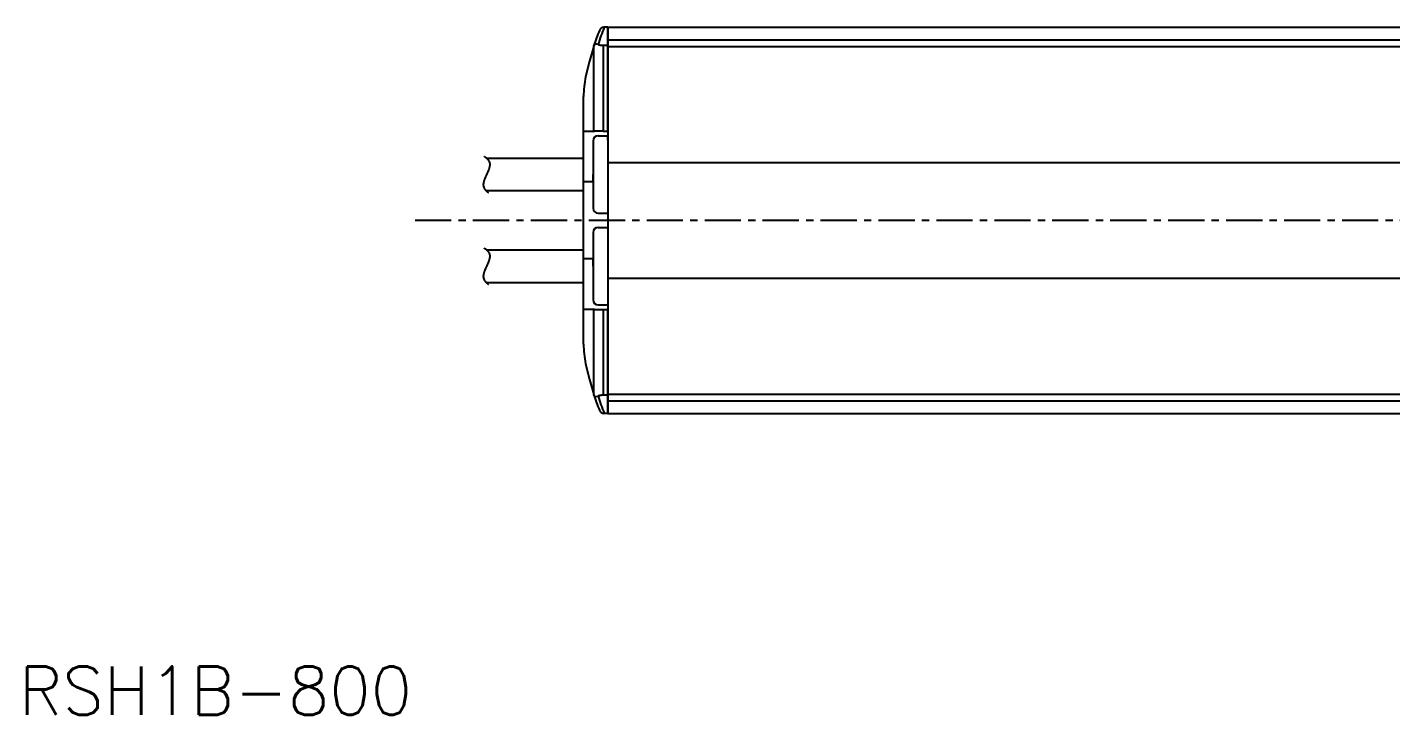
# Model space of a CAD drawing. Extents: x -241 to 1053, y 86 to 503.
# Drawn here: x -187.8 to 94.6, y 86.4 to 228.9 of the extents above; entities that cross this region are included whole.
import ezdxf

# ---------------------------------------------------------------- set-up
doc = ezdxf.new("R2010")
doc.units = 0
doc.linetypes.add('CENTER', pattern=[12, 7.5, -1.5, 1.5, -1.5])
doc.linetypes.add('CONTINOUS', pattern=[0])
doc.layers.get('0').update_dxf_attribs({"linetype": 'CONTINUOUS'})
doc.layers.add('CENTER', color=1, linetype='CENTER')
doc.styles.get("Standard").update_dxf_attribs({"font": 'txt.shx', "height": 10})

msp = doc.modelspace()

# ---------------------------------------------------------------- linework, layer by layer
at = {"color": 7, "linetype": 'CONTINOUS'}
for p, q in [((-68.34, 228.86), (-68.29, 228.86)), ((-67.56, 228.86), (-68.29, 228.86)), ((-67.56, 228.86), (-67.56, 148.86)), ((-67.56, 228.86), (1038.44, 228.86)), ((-67.56, 225.11), (-67.56, 228.86)), ((-67.56, 226.27), (1038.44, 226.27)), ((-70.45, 224.95), (-70.41, 225.07)), ((-70.45, 207.36), (-70.45, 224.95)), ((-67.56, 225.11), (-68.5, 225.11)), ((-68.5, 225.11), (-68.5, 207.36)), ((-67.56, 207.36), (-67.56, 225.11)), ((-67.56, 224.86), (1038.44, 224.86)), ((-72.56, 163.21), (-72.56, 214.52)), ((-72.56, 207.31), (-72.39, 207.36)), ((-72.39, 207.36), (-70.45, 207.36)), ((-70.56, 207.29), (-70.36, 207.36)), ((-68.5, 207.36), (-70.45, 207.36)), ((-69.56, 206.36), (-67.56, 206.36)), ((-68.5, 207.36), (-67.56, 207.36)), ((-67.56, 207.36), (-67.56, 206.38)), ((-67.56, 205.44), (-67.56, 206.38)), ((-67.56, 206.36), (-67.56, 190.36)), ((-70.56, 205.36), (-70.56, 191.36)), ((-67.56, 205.44), (-67.56, 204.92)), ((-92.64, 201.71), (-72.56, 201.71)), ((-67.56, 200.86), (1038.44, 200.86)), ((-70.56, 196.86), (-70.56, 198.36)), ((-92.73, 195.01), (-72.56, 195.01)), ((-70.56, 196.86), (-72.56, 196.86)), ((-69.56, 190.36), (-67.56, 190.36)), ((-69.56, 187.36), (-67.56, 187.36)), ((-67.56, 187.36), (-67.56, 171.36)), ((-70.56, 186.36), (-70.56, 172.36)), ((-92.7, 182.76), (-72.56, 182.76)), ((-70.56, 180.86), (-72.56, 180.86)), ((-70.56, 179.36), (-70.56, 180.86)), ((-92.68, 175.96), (-72.56, 175.96)), ((-67.56, 176.86), (1038.44, 176.86)), ((-67.56, 172.81), (-67.56, 172.29)), ((-67.56, 172.29), (-67.56, 171.35)), ((-72.39, 170.36), (-72.56, 170.42)), ((-70.45, 170.36), (-72.39, 170.36)), ((-70.36, 170.36), (-70.56, 170.44)), ((-70.45, 152.78), (-70.45, 170.36)), ((-70.45, 170.36), (-68.5, 170.36)), ((-69.56, 171.36), (-67.56, 171.36)), ((-68.5, 170.36), (-68.5, 152.62)), ((-68.5, 170.36), (-67.56, 170.36)), ((-67.56, 171.35), (-67.56, 170.36)), ((-67.56, 152.62), (-67.56, 170.36)), ((-70.41, 152.66), (-70.45, 152.78)), ((-67.56, 152.62), (-68.5, 152.62)), ((-67.56, 152.86), (1038.44, 152.86)), ((-67.56, 148.86), (-67.56, 152.62)), ((-67.56, 151.46), (1038.44, 151.46)), ((-68.29, 148.86), (-68.34, 148.86)), ((-67.56, 148.86), (-68.29, 148.86)), ((-67.56, 148.86), (1038.44, 148.86))]:
    msp.add_line(p, q, dxfattribs=at)
for points in [[(-70.45, 224.95), (-71.36, 221.86), (-72.14, 218.59)], [(-69.57, 225.29), (-69.78, 225.34), (-70.08, 225.35), (-70.3, 225.24), (-70.41, 225.07)], [(-72.14, 159.14), (-71.36, 155.87), (-70.45, 152.78)], [(-70.41, 152.66), (-70.36, 152.56), (-70.21, 152.43), (-69.96, 152.37), (-69.57, 152.44)]]:
    msp.add_lwpolyline(points, dxfattribs=at)
for points in [[(-69.57, 225.29, 0), (-69.56, 225.29, 0), (-69.55, 225.28, 0), (-69.54, 225.28, 0), (-69.54, 225.28, 0), (-69.53, 225.28, 0), (-69.52, 225.27, 0), (-69.51, 225.27, 0), (-69.51, 225.27, 0), (-69.5, 225.27, 0), (-69.49, 225.26, 0), (-69.48, 225.26, 0), (-69.48, 225.26, 0), (-69.47, 225.26, 0), (-69.46, 225.25, 0), (-69.45, 225.25, 0), (-69.44, 225.25, 0), (-69.44, 225.25, 0), (-69.43, 225.24, 0), (-69.42, 225.24, 0), (-69.41, 225.24, 0), (-69.41, 225.24, 0), (-69.4, 225.23, 0), (-69.39, 225.23, 0), (-69.38, 225.23, 0), (-69.37, 225.23, 0), (-69.37, 225.22, 0), (-69.36, 225.22, 0), (-69.35, 225.22, 0), (-69.34, 225.22, 0), (-69.33, 225.22, 0), (-69.33, 225.22, 0), (-69.32, 225.21, 0), (-69.31, 225.21, 0), (-69.3, 225.21, 0), (-69.29, 225.21, 0), (-69.29, 225.21, 0), (-69.28, 225.2, 0), (-69.27, 225.2, 0), (-69.26, 225.2, 0), (-69.25, 225.2, 0), (-69.25, 225.19, 0), (-69.24, 225.19, 0), (-69.23, 225.19, 0), (-69.22, 225.19, 0), (-69.21, 225.19, 0), (-69.2, 225.19, 0), (-69.2, 225.18, 0), (-69.19, 225.18, 0), (-69.18, 225.18, 0), (-69.17, 225.18, 0), (-69.16, 225.18, 0), (-69.16, 225.18, 0), (-69.15, 225.17, 0), (-69.14, 225.17, 0), (-69.13, 225.17, 0), (-69.12, 225.17, 0), (-69.11, 225.17, 0), (-69.11, 225.17, 0), (-69.1, 225.16, 0), (-69.09, 225.16, 0), (-69.08, 225.16, 0), (-69.07, 225.16, 0), (-69.06, 225.16, 0), (-69.06, 225.16, 0), (-69.05, 225.16, 0), (-69.04, 225.15, 0), (-69.03, 225.15, 0), (-69.02, 225.15, 0), (-69.01, 225.15, 0), (-69, 225.15, 0), (-69, 225.15, 0), (-68.99, 225.15, 0), (-68.98, 225.15, 0), (-68.97, 225.14, 0), (-68.96, 225.14, 0), (-68.95, 225.14, 0), (-68.94, 225.14, 0), (-68.94, 225.14, 0), (-68.93, 225.14, 0), (-68.92, 225.14, 0), (-68.91, 225.14, 0), (-68.9, 225.13, 0), (-68.89, 225.13, 0), (-68.88, 225.13, 0), (-68.88, 225.13, 0), (-68.87, 225.13, 0), (-68.86, 225.13, 0), (-68.85, 225.13, 0), (-68.84, 225.13, 0), (-68.83, 225.13, 0), (-68.82, 225.13, 0), (-68.82, 225.13, 0), (-68.81, 225.13, 0), (-68.8, 225.12, 0), (-68.79, 225.12, 0), (-68.78, 225.12, 0), (-68.77, 225.12, 0), (-68.76, 225.12, 0), (-68.75, 225.12, 0), (-68.75, 225.12, 0), (-68.74, 225.12, 0), (-68.73, 225.12, 0), (-68.72, 225.12, 0), (-68.71, 225.12, 0), (-68.7, 225.12, 0), (-68.69, 225.12, 0), (-68.69, 225.12, 0), (-68.68, 225.12, 0), (-68.67, 225.12, 0), (-68.66, 225.12, 0), (-68.65, 225.12, 0), (-68.64, 225.12, 0), (-68.63, 225.11, 0), (-68.62, 225.11, 0), (-68.62, 225.11, 0), (-68.61, 225.11, 0), (-68.6, 225.11, 0), (-68.59, 225.11, 0), (-68.58, 225.11, 0), (-68.57, 225.11, 0), (-68.56, 225.11, 0), (-68.55, 225.11, 0), (-68.55, 225.11, 0), (-68.54, 225.11, 0), (-68.53, 225.11, 0), (-68.52, 225.11, 0), (-68.51, 225.11, 0), (-68.5, 225.11, 0)], [(-68.5, 152.62, 0), (-68.51, 152.62, 0), (-68.52, 152.62, 0), (-68.53, 152.62, 0), (-68.54, 152.62, 0), (-68.55, 152.62, 0), (-68.55, 152.62, 0), (-68.56, 152.62, 0), (-68.57, 152.62, 0), (-68.58, 152.62, 0), (-68.59, 152.62, 0), (-68.6, 152.62, 0), (-68.61, 152.62, 0), (-68.62, 152.62, 0), (-68.62, 152.62, 0), (-68.63, 152.62, 0), (-68.64, 152.62, 0), (-68.65, 152.61, 0), (-68.66, 152.61, 0), (-68.67, 152.61, 0), (-68.68, 152.61, 0), (-68.69, 152.61, 0), (-68.69, 152.61, 0), (-68.7, 152.61, 0), (-68.71, 152.61, 0), (-68.72, 152.61, 0), (-68.73, 152.61, 0), (-68.74, 152.61, 0), (-68.75, 152.61, 0), (-68.75, 152.61, 0), (-68.76, 152.61, 0), (-68.77, 152.61, 0), (-68.78, 152.61, 0), (-68.79, 152.6, 0), (-68.8, 152.6, 0), (-68.81, 152.6, 0), (-68.82, 152.6, 0), (-68.82, 152.6, 0), (-68.83, 152.6, 0), (-68.84, 152.6, 0), (-68.85, 152.6, 0), (-68.86, 152.6, 0), (-68.87, 152.6, 0), (-68.88, 152.6, 0), (-68.88, 152.6, 0), (-68.89, 152.59, 0), (-68.9, 152.59, 0), (-68.91, 152.59, 0), (-68.92, 152.59, 0), (-68.93, 152.59, 0), (-68.94, 152.59, 0), (-68.94, 152.59, 0), (-68.95, 152.59, 0), (-68.96, 152.59, 0), (-68.97, 152.59, 0), (-68.98, 152.58, 0), (-68.99, 152.58, 0), (-69, 152.58, 0), (-69, 152.58, 0), (-69.01, 152.58, 0), (-69.02, 152.58, 0), (-69.03, 152.58, 0), (-69.04, 152.57, 0), (-69.05, 152.57, 0), (-69.06, 152.57, 0), (-69.06, 152.57, 0), (-69.07, 152.57, 0), (-69.08, 152.57, 0), (-69.09, 152.57, 0), (-69.1, 152.56, 0), (-69.11, 152.56, 0), (-69.11, 152.56, 0), (-69.12, 152.56, 0), (-69.13, 152.56, 0), (-69.14, 152.56, 0), (-69.15, 152.56, 0), (-69.16, 152.55, 0), (-69.16, 152.55, 0), (-69.17, 152.55, 0), (-69.18, 152.55, 0), (-69.19, 152.55, 0), (-69.2, 152.54, 0), (-69.2, 152.54, 0), (-69.21, 152.54, 0), (-69.22, 152.54, 0), (-69.23, 152.54, 0), (-69.24, 152.54, 0), (-69.25, 152.53, 0), (-69.25, 152.53, 0), (-69.26, 152.53, 0), (-69.27, 152.53, 0), (-69.28, 152.53, 0), (-69.29, 152.53, 0), (-69.29, 152.52, 0), (-69.3, 152.52, 0), (-69.31, 152.52, 0), (-69.32, 152.52, 0), (-69.33, 152.51, 0), (-69.33, 152.51, 0), (-69.34, 152.51, 0), (-69.35, 152.51, 0), (-69.36, 152.51, 0), (-69.37, 152.5, 0), (-69.37, 152.5, 0), (-69.38, 152.5, 0), (-69.39, 152.5, 0), (-69.4, 152.5, 0), (-69.41, 152.49, 0), (-69.41, 152.49, 0), (-69.42, 152.49, 0), (-69.43, 152.49, 0), (-69.44, 152.48, 0), (-69.44, 152.48, 0), (-69.45, 152.48, 0), (-69.46, 152.48, 0), (-69.47, 152.47, 0), (-69.48, 152.47, 0), (-69.48, 152.47, 0), (-69.49, 152.47, 0), (-69.5, 152.46, 0), (-69.51, 152.46, 0), (-69.51, 152.46, 0), (-69.52, 152.46, 0), (-69.53, 152.45, 0), (-69.54, 152.45, 0), (-69.54, 152.45, 0), (-69.55, 152.45, 0), (-69.56, 152.44, 0), (-69.57, 152.44, 0)]]:
    msp.add_polyline3d(points, dxfattribs=at)
at = {"color": 7}
for points in [[(-92.26, 194.55, 0), (-92.29, 194.58, 0), (-92.32, 194.61, 0), (-92.36, 194.64, 0), (-92.39, 194.67, 0), (-92.42, 194.7, 0), (-92.45, 194.73, 0), (-92.48, 194.76, 0), (-92.52, 194.79, 0), (-92.55, 194.83, 0), (-92.58, 194.86, 0), (-92.61, 194.89, 0), (-92.64, 194.93, 0), (-92.67, 194.96, 0), (-92.71, 194.99, 0), (-92.74, 195.02, 0), (-92.77, 195.06, 0), (-92.79, 195.09, 0), (-92.82, 195.13, 0), (-92.85, 195.16, 0), (-92.88, 195.2, 0), (-92.91, 195.23, 0), (-92.93, 195.27, 0), (-92.96, 195.3, 0), (-92.98, 195.34, 0), (-93, 195.37, 0), (-93.03, 195.41, 0), (-93.05, 195.45, 0), (-93.07, 195.49, 0), (-93.09, 195.52, 0), (-93.11, 195.56, 0), (-93.13, 195.6, 0), (-93.14, 195.63, 0), (-93.16, 195.67, 0), (-93.17, 195.71, 0), (-93.19, 195.75, 0), (-93.2, 195.79, 0), (-93.21, 195.83, 0), (-93.22, 195.87, 0), (-93.23, 195.91, 0), (-93.24, 195.95, 0), (-93.24, 195.99, 0), (-93.25, 196.03, 0), (-93.25, 196.07, 0), (-93.26, 196.11, 0), (-93.26, 196.15, 0), (-93.26, 196.19, 0), (-93.26, 196.24, 0), (-93.26, 196.28, 0), (-93.26, 196.32, 0), (-93.26, 196.36, 0), (-93.26, 196.41, 0), (-93.25, 196.45, 0), (-93.25, 196.49, 0), (-93.24, 196.53, 0), (-93.24, 196.58, 0), (-93.23, 196.62, 0), (-93.22, 196.66, 0), (-93.21, 196.71, 0), (-93.2, 196.75, 0), (-93.19, 196.79, 0), (-93.18, 196.84, 0), (-93.17, 196.88, 0), (-93.16, 196.93, 0), (-93.15, 196.97, 0), (-93.14, 197.01, 0), (-93.12, 197.06, 0), (-93.11, 197.1, 0), (-93.1, 197.15, 0), (-93.08, 197.19, 0), (-93.07, 197.24, 0), (-93.05, 197.28, 0), (-93.03, 197.33, 0), (-93.02, 197.38, 0), (-93, 197.42, 0), (-92.98, 197.47, 0), (-92.96, 197.51, 0), (-92.95, 197.56, 0), (-92.93, 197.6, 0), (-92.91, 197.65, 0), (-92.89, 197.69, 0), (-92.87, 197.74, 0), (-92.85, 197.79, 0), (-92.83, 197.83, 0), (-92.81, 197.88, 0), (-92.79, 197.93, 0), (-92.77, 197.97, 0), (-92.75, 198.02, 0), (-92.73, 198.06, 0), (-92.71, 198.11, 0), (-92.69, 198.16, 0), (-92.66, 198.2, 0), (-92.64, 198.25, 0), (-92.62, 198.29, 0), (-92.6, 198.34, 0), (-92.58, 198.39, 0), (-92.56, 198.43, 0), (-92.54, 198.48, 0), (-92.52, 198.52, 0), (-92.5, 198.57, 0), (-92.47, 198.62, 0), (-92.45, 198.66, 0), (-92.43, 198.71, 0), (-92.41, 198.75, 0), (-92.39, 198.8, 0), (-92.37, 198.84, 0), (-92.35, 198.89, 0), (-92.33, 198.94, 0), (-92.31, 198.98, 0), (-92.29, 199.03, 0), (-92.27, 199.07, 0), (-92.25, 199.12, 0), (-92.24, 199.16, 0), (-92.22, 199.21, 0), (-92.2, 199.25, 0), (-92.18, 199.3, 0), (-92.17, 199.34, 0), (-92.15, 199.39, 0), (-92.13, 199.43, 0), (-92.12, 199.48, 0), (-92.1, 199.52, 0), (-92.09, 199.56, 0), (-92.07, 199.61, 0), (-92.06, 199.65, 0), (-92.05, 199.69, 0), (-92.04, 199.74, 0), (-92.02, 199.78, 0), (-92.01, 199.82, 0), (-92, 199.87, 0), (-91.99, 199.91, 0), (-91.98, 199.95, 0), (-91.97, 200, 0), (-91.97, 200.04, 0), (-91.96, 200.08, 0), (-91.95, 200.12, 0), (-91.95, 200.16, 0), (-91.94, 200.21, 0), (-91.94, 200.25, 0), (-91.93, 200.29, 0), (-91.93, 200.33, 0), (-91.93, 200.37, 0), (-91.93, 200.41, 0), (-91.93, 200.45, 0), (-91.93, 200.49, 0), (-91.93, 200.53, 0), (-91.94, 200.57, 0), (-91.94, 200.61, 0), (-91.94, 200.65, 0), (-91.95, 200.69, 0), (-91.96, 200.72, 0), (-91.97, 200.76, 0), (-91.98, 200.8, 0), (-91.99, 200.84, 0), (-92, 200.88, 0), (-92.01, 200.91, 0), (-92.02, 200.95, 0), (-92.04, 200.99, 0), (-92.05, 201.02, 0), (-92.07, 201.06, 0), (-92.09, 201.09, 0), (-92.11, 201.13, 0), (-92.13, 201.16, 0), (-92.15, 201.2, 0), (-92.18, 201.23, 0), (-92.2, 201.26, 0), (-92.23, 201.3, 0), (-92.25, 201.33, 0), (-92.28, 201.37, 0), (-92.31, 201.4, 0), (-92.34, 201.43, 0), (-92.37, 201.46, 0), (-92.4, 201.49, 0), (-92.43, 201.53, 0), (-92.46, 201.56, 0), (-92.49, 201.59, 0), (-92.53, 201.62, 0), (-92.56, 201.65, 0), (-92.59, 201.68, 0), (-92.63, 201.71, 0), (-92.66, 201.74, 0), (-92.7, 201.76, 0), (-92.74, 201.79, 0), (-92.77, 201.82, 0), (-92.81, 201.85, 0), (-92.84, 201.88, 0), (-92.88, 201.9, 0), (-92.92, 201.93, 0), (-92.95, 201.96, 0), (-92.99, 201.98, 0), (-93.03, 202.01, 0), (-93.06, 202.03, 0), (-93.1, 202.06, 0)], [(-92.26, 175.55, 0), (-92.29, 175.58, 0), (-92.32, 175.61, 0), (-92.36, 175.64, 0), (-92.39, 175.67, 0), (-92.42, 175.7, 0), (-92.45, 175.73, 0), (-92.48, 175.76, 0), (-92.52, 175.79, 0), (-92.55, 175.83, 0), (-92.58, 175.86, 0), (-92.61, 175.89, 0), (-92.64, 175.93, 0), (-92.67, 175.96, 0), (-92.71, 175.99, 0), (-92.74, 176.02, 0), (-92.77, 176.06, 0), (-92.79, 176.09, 0), (-92.82, 176.13, 0), (-92.85, 176.16, 0), (-92.88, 176.2, 0), (-92.91, 176.23, 0), (-92.93, 176.27, 0), (-92.96, 176.3, 0), (-92.98, 176.34, 0), (-93, 176.37, 0), (-93.03, 176.41, 0), (-93.05, 176.45, 0), (-93.07, 176.49, 0), (-93.09, 176.52, 0), (-93.11, 176.56, 0), (-93.13, 176.6, 0), (-93.14, 176.63, 0), (-93.16, 176.67, 0), (-93.17, 176.71, 0), (-93.19, 176.75, 0), (-93.2, 176.79, 0), (-93.21, 176.83, 0), (-93.22, 176.87, 0), (-93.23, 176.91, 0), (-93.24, 176.95, 0), (-93.24, 176.99, 0), (-93.25, 177.03, 0), (-93.25, 177.07, 0), (-93.26, 177.11, 0), (-93.26, 177.15, 0), (-93.26, 177.19, 0), (-93.26, 177.24, 0), (-93.26, 177.28, 0), (-93.26, 177.32, 0), (-93.26, 177.36, 0), (-93.26, 177.41, 0), (-93.25, 177.45, 0), (-93.25, 177.49, 0), (-93.24, 177.53, 0), (-93.24, 177.58, 0), (-93.23, 177.62, 0), (-93.22, 177.66, 0), (-93.21, 177.71, 0), (-93.2, 177.75, 0), (-93.19, 177.79, 0), (-93.18, 177.84, 0), (-93.17, 177.88, 0), (-93.16, 177.93, 0), (-93.15, 177.97, 0), (-93.14, 178.01, 0), (-93.12, 178.06, 0), (-93.11, 178.1, 0), (-93.1, 178.15, 0), (-93.08, 178.19, 0), (-93.07, 178.24, 0), (-93.05, 178.28, 0), (-93.03, 178.33, 0), (-93.02, 178.38, 0), (-93, 178.42, 0), (-92.98, 178.47, 0), (-92.96, 178.51, 0), (-92.95, 178.56, 0), (-92.93, 178.6, 0), (-92.91, 178.65, 0), (-92.89, 178.69, 0), (-92.87, 178.74, 0), (-92.85, 178.79, 0), (-92.83, 178.83, 0), (-92.81, 178.88, 0), (-92.79, 178.93, 0), (-92.77, 178.97, 0), (-92.75, 179.02, 0), (-92.73, 179.06, 0), (-92.71, 179.11, 0), (-92.69, 179.16, 0), (-92.66, 179.2, 0), (-92.64, 179.25, 0), (-92.62, 179.29, 0), (-92.6, 179.34, 0), (-92.58, 179.39, 0), (-92.56, 179.43, 0), (-92.54, 179.48, 0), (-92.52, 179.52, 0), (-92.5, 179.57, 0), (-92.47, 179.62, 0), (-92.45, 179.66, 0), (-92.43, 179.71, 0), (-92.41, 179.75, 0), (-92.39, 179.8, 0), (-92.37, 179.84, 0), (-92.35, 179.89, 0), (-92.33, 179.94, 0), (-92.31, 179.98, 0), (-92.29, 180.03, 0), (-92.27, 180.07, 0), (-92.25, 180.12, 0), (-92.24, 180.16, 0), (-92.22, 180.21, 0), (-92.2, 180.25, 0), (-92.18, 180.3, 0), (-92.17, 180.34, 0), (-92.15, 180.39, 0), (-92.13, 180.43, 0), (-92.12, 180.48, 0), (-92.1, 180.52, 0), (-92.09, 180.56, 0), (-92.07, 180.61, 0), (-92.06, 180.65, 0), (-92.05, 180.69, 0), (-92.04, 180.74, 0), (-92.02, 180.78, 0), (-92.01, 180.82, 0), (-92, 180.87, 0), (-91.99, 180.91, 0), (-91.98, 180.95, 0), (-91.97, 181, 0), (-91.97, 181.04, 0), (-91.96, 181.08, 0), (-91.95, 181.12, 0), (-91.95, 181.16, 0), (-91.94, 181.21, 0), (-91.94, 181.25, 0), (-91.93, 181.29, 0), (-91.93, 181.33, 0), (-91.93, 181.37, 0), (-91.93, 181.41, 0), (-91.93, 181.45, 0), (-91.93, 181.49, 0), (-91.93, 181.53, 0), (-91.94, 181.57, 0), (-91.94, 181.61, 0), (-91.94, 181.65, 0), (-91.95, 181.69, 0), (-91.96, 181.72, 0), (-91.97, 181.76, 0), (-91.98, 181.8, 0), (-91.99, 181.84, 0), (-92, 181.88, 0), (-92.01, 181.91, 0), (-92.02, 181.95, 0), (-92.04, 181.99, 0), (-92.05, 182.02, 0), (-92.07, 182.06, 0), (-92.09, 182.09, 0), (-92.11, 182.13, 0), (-92.13, 182.16, 0), (-92.15, 182.2, 0), (-92.18, 182.23, 0), (-92.2, 182.26, 0), (-92.23, 182.3, 0), (-92.25, 182.33, 0), (-92.28, 182.37, 0), (-92.31, 182.4, 0), (-92.34, 182.43, 0), (-92.37, 182.46, 0), (-92.4, 182.49, 0), (-92.43, 182.53, 0), (-92.46, 182.56, 0), (-92.49, 182.59, 0), (-92.53, 182.62, 0), (-92.56, 182.65, 0), (-92.59, 182.68, 0), (-92.63, 182.71, 0), (-92.66, 182.74, 0), (-92.7, 182.76, 0), (-92.74, 182.79, 0), (-92.77, 182.82, 0), (-92.81, 182.85, 0), (-92.84, 182.88, 0), (-92.88, 182.9, 0), (-92.92, 182.93, 0), (-92.95, 182.96, 0), (-92.99, 182.98, 0), (-93.03, 183.01, 0), (-93.06, 183.03, 0), (-93.1, 183.06, 0)]]:
    msp.add_polyline3d(points, dxfattribs=at)
at = {"color": 7, "linetype": 'CONTINOUS'}
for centre, radius, start, end in [((-13.4, 207.23), 59, 158.4891, 162.1774), ((-68.34, 227.86), 1, 90, 158.6289), ((-13.4, 206.36), 60, 158.6289, 161.8332), ((-52.56, 214.52), 20, 168.2428, 180), ((-69.56, 205.36), 1, 90, 180), ((-69.56, 191.36), 1, 180, 270), ((-69.56, 186.36), 1, 90, 180), ((-69.56, 172.36), 1, 180, 270), ((-52.56, 163.21), 20, 180, 191.7572), ((-13.4, 171.36), 60, 198.1668, 201.3711), ((-13.4, 170.5), 59, 197.8226, 201.5109), ((-68.34, 149.86), 1, 201.3711, 270)]:
    msp.add_arc(centre, radius, start, end, dxfattribs=at)
at = {"layer": 'CENTER', "color": 1, "linetype": 'CENTER'}
msp.add_line((-107.47, 188.86), (1049.67, 188.86), dxfattribs=at)

# ---------------------------------------------------------------- texts
at = {"color": 7, "linetype": 'CONTINOUS'}
msp.add_text('RSH1B-800', height=10, dxfattribs=at).set_placement((-189.5, 86.4))

doc.saveas('drawing.dxf')
